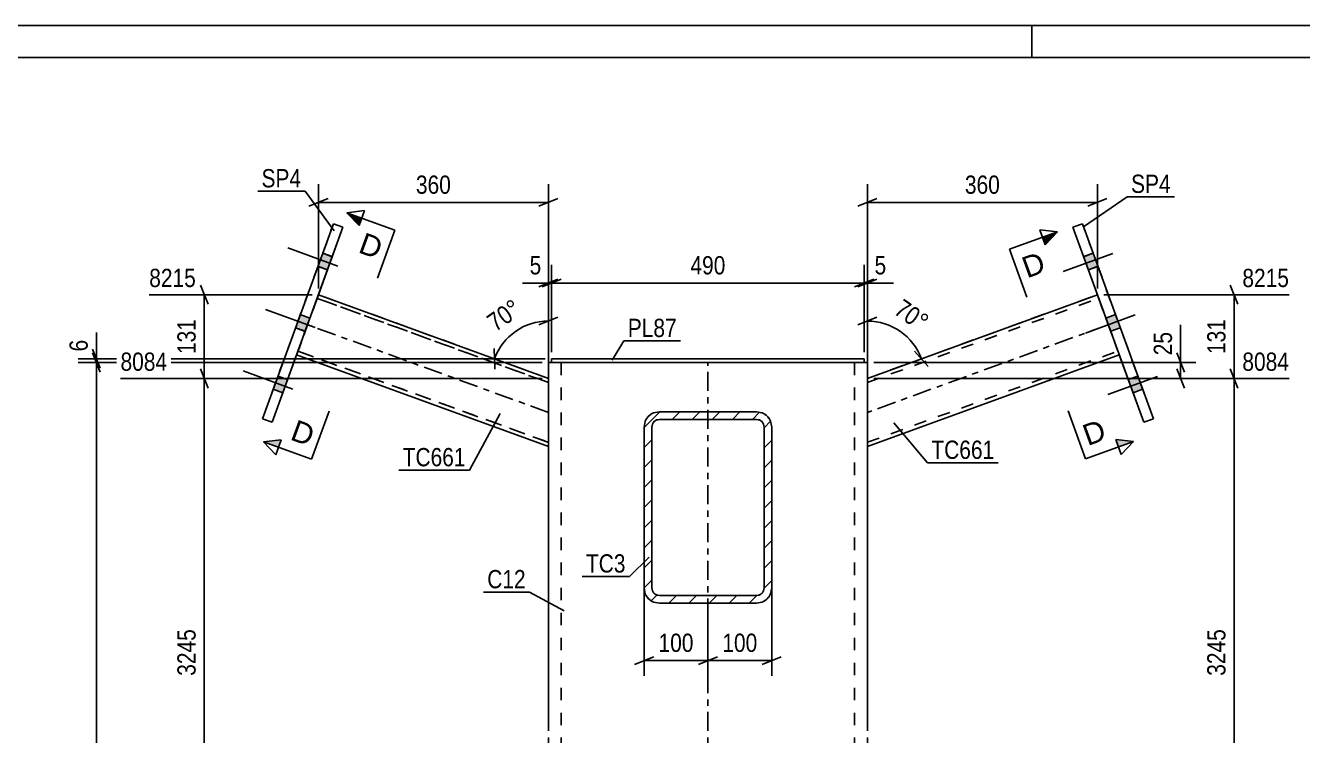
# Model space of a CAD drawing. Header units: millimetres. Extents: x 0 to 594, y 0 to 420.
# Drawn here: x 226.3 to 426.4, y 308.8 to 420 of the extents above; entities that cross this region are included whole.
import ezdxf

# ---------------------------------------------------------------- set-up
doc = ezdxf.new("R2010")
doc.units = ezdxf.units.MM
doc.linetypes.add('DXK_LINE_DOT2', pattern=[3.9198, 1.9599, -1.9599])
doc.linetypes.add('DXK_LINE_DOT3', pattern=[5.9187, 2.979, -0.9799, 0.9799, -0.9799])
doc.styles.add('Arial', font='arial.ttf', dxfattribs={"height": 0.2})
doc.styles.add('Arial Narrow', font='ARIALN.TTF', dxfattribs={"height": 0.2})

# ---------------------------------------------------------------- blocks, each defined once
blk = doc.blocks.new('Unknown-681868478-1131')
at = {"color": 5, "linetype": 'Continuous'}
for p, q in [((594, 420), (0, 420)), ((384, 415), (384, 420)), ((589, 415), (5, 415))]:
    blk.add_line(p, q, dxfattribs=at)
blk = doc.blocks.new('Bolt-681868478-3787 - 3631')
at = {"linetype": 'Continuous'}
for points in [[(273.59, 381.72), (274.34, 383.79), (272.84, 384.34), (272.09, 382.27)], [(273.59, 381.73), (274.34, 383.79), (272.84, 384.34), (272.09, 382.27)], [(273.59, 381.73), (274.34, 383.8), (272.84, 384.34), (272.09, 382.28)], [(270.09, 372.09), (270.84, 374.16), (269.33, 374.71), (268.58, 372.64)], [(270.09, 372.1), (270.84, 374.16), (269.33, 374.71), (268.58, 372.64)], [(266.58, 362.46), (267.33, 364.53), (265.83, 365.08), (265.08, 363.01)], [(266.58, 362.46), (267.33, 364.53), (265.83, 365.08), (265.08, 363.01)], [(266.58, 362.46), (267.33, 364.53), (265.83, 365.08), (265.08, 363.01)]]:
    blk.add_hatch(color=1, dxfattribs=at).paths.add_polyline_path(points)
at = {"color": 1, "linetype": 'Continuous'}
for p, q in [((275.19, 382.32), (267.39, 385.16)), ((275.19, 382.31), (267.39, 385.15)), ((275.19, 382.32), (267.39, 385.15)), ((274.34, 383.79), (272.84, 384.34)), ((274.34, 383.79), (272.84, 384.34)), ((274.34, 383.8), (272.84, 384.34)), ((273.59, 381.73), (272.09, 382.28)), ((273.59, 381.72), (272.09, 382.27)), ((273.59, 381.73), (272.09, 382.27)), ((271.68, 372.68), (263.88, 375.52)), ((271.68, 372.69), (263.88, 375.52)), ((270.84, 374.16), (269.33, 374.71)), ((270.84, 374.16), (269.33, 374.71)), ((270.09, 372.09), (268.58, 372.64)), ((270.09, 372.1), (268.58, 372.64)), ((268.18, 363.05), (260.38, 365.89)), ((268.18, 363.05), (260.38, 365.89)), ((268.18, 363.05), (260.38, 365.89)), ((267.33, 364.53), (265.83, 365.08)), ((267.33, 364.53), (265.83, 365.08)), ((267.33, 364.53), (265.83, 365.08)), ((266.58, 362.46), (265.08, 363.01)), ((266.58, 362.46), (265.08, 363.01)), ((266.58, 362.46), (265.08, 363.01))]:
    blk.add_line(p, q, dxfattribs=at)
blk = doc.blocks.new('Part-681868478-3764 - 3631')
at = {"color": 7, "linetype": 'DXK_LINE_DOT2'}
for p, q in [((271.92, 377.13), (268.97, 369.04)), ((271.92, 377.13), (269.01, 369.13)), ((271.91, 377.1), (269.02, 369.16)), ((271.95, 377.22), (269.08, 369.34)), ((271.95, 377.22), (271.91, 377.1)), ((272.05, 377.5), (271.92, 377.13)), ((271.92, 377.13), (272.05, 377.5)), ((271.95, 377.22), (271.97, 377.26)), ((271.97, 377.26), (271.95, 377.22)), ((271.97, 377.26), (308.22, 364.07)), ((308.22, 364.07), (271.97, 377.26)), ((271.97, 377.26), (271.97, 377.26)), ((272.14, 377.74), (272.05, 377.5)), ((272.05, 377.5), (272.14, 377.74)), ((272.17, 377.83), (272.14, 377.74)), ((272.14, 377.74), (272.17, 377.83)), ((308.22, 364.71), (272.17, 377.83)), ((272.17, 377.83), (272.17, 377.83)), ((268.75, 368.43), (268.78, 368.52)), ((268.78, 368.51), (268.75, 368.43)), ((268.75, 368.43), (268.75, 368.43)), ((268.87, 368.76), (268.78, 368.51)), ((268.78, 368.52), (268.87, 368.76)), ((268.87, 368.76), (269.01, 369.13)), ((268.97, 369.04), (268.87, 368.76)), ((268.97, 369.04), (268.96, 368.99)), ((268.96, 368.99), (268.97, 369.04)), ((268.96, 368.99), (308.22, 354.7)), ((308.22, 354.7), (268.96, 368.99)), ((268.96, 368.99), (268.96, 368.99)), ((269.02, 369.16), (268.97, 369.04)), ((268.97, 369.04), (269.02, 369.16)), ((269.02, 369.16), (269.08, 369.34)), ((308.22, 354.06), (308.22, 364.71))]:
    blk.add_line(p, q, dxfattribs=at)
at = {"color": 2, "linetype": 'Continuous'}
for p, q in [((308.22, 364.71), (272.17, 377.83)), ((268.75, 368.43), (308.22, 354.07)), ((308.22, 354.06), (268.75, 368.43))]:
    blk.add_line(p, q, dxfattribs=at)
at = {"color": 7, "linetype": 'DXK_LINE_DOT3'}
blk.add_line((308.22, 359.39), (270.46, 373.13), dxfattribs=at)
blk = doc.blocks.new('Bolt-681868478-3638 - 3631')
at = {"linetype": 'Continuous'}
for points in [[(394.35, 382.28), (393.6, 384.35), (392.09, 383.8), (392.85, 381.73)], [(394.35, 382.27), (393.6, 384.34), (392.09, 383.79), (392.85, 381.73)], [(394.35, 382.28), (393.6, 384.34), (392.09, 383.8), (392.85, 381.73)], [(397.86, 372.64), (397.1, 374.71), (395.6, 374.16), (396.35, 372.1)], [(397.86, 372.65), (397.1, 374.71), (395.6, 374.17), (396.35, 372.1)], [(401.36, 363.01), (400.61, 365.08), (399.11, 364.53), (399.86, 362.46)], [(401.36, 363.01), (400.61, 365.08), (399.11, 364.53), (399.86, 362.47)], [(401.36, 363.01), (400.61, 365.08), (399.11, 364.53), (399.86, 362.47)]]:
    blk.add_hatch(color=1, dxfattribs=at).paths.add_polyline_path(points)
at = {"color": 1, "linetype": 'Continuous'}
for p, q in [((396.7, 384.3), (388.9, 381.46)), ((396.7, 384.3), (388.9, 381.46)), ((396.7, 384.3), (388.9, 381.46)), ((393.6, 384.35), (392.09, 383.8)), ((393.6, 384.34), (392.09, 383.79)), ((393.6, 384.34), (392.09, 383.8)), ((394.35, 382.28), (392.85, 381.73)), ((394.35, 382.28), (392.85, 381.73)), ((394.35, 382.27), (392.85, 381.73)), ((400.2, 374.67), (392.41, 371.83)), ((400.2, 374.67), (392.41, 371.83)), ((397.1, 374.71), (395.6, 374.16)), ((397.1, 374.71), (395.6, 374.17)), ((397.86, 372.65), (396.35, 372.1)), ((397.86, 372.64), (396.35, 372.1)), ((403.71, 365.04), (395.91, 362.2)), ((403.71, 365.04), (395.91, 362.2)), ((403.71, 365.04), (395.91, 362.2)), ((400.61, 365.08), (399.11, 364.53)), ((400.61, 365.08), (399.11, 364.53)), ((400.61, 365.08), (399.11, 364.53)), ((401.36, 363.01), (399.86, 362.46)), ((401.36, 363.01), (399.86, 362.47)), ((401.36, 363.01), (399.86, 362.47))]:
    blk.add_line(p, q, dxfattribs=at)
blk = doc.blocks.new('Part-681868478-3663 - 3631')
at = {"linetype": 'Continuous'}
blk.add_hatch(color=2, dxfattribs=at).paths.add_polyline_path([(308.22, 228.23), (307.42, 229.63), (309.02, 229.63)])
at = {"color": 2, "linetype": 'Continuous'}
for p, q in [((308.22, 367.21), (308.22, 309.48)), ((308.22, 367.21), (308.52, 367.21)), ((308.52, 367.21), (308.72, 367.21)), ((310.4, 367.21), (310.69, 367.21)), ((310.69, 367.21), (312.22, 367.21)), ((312.22, 367.21), (354.22, 367.21)), ((354.22, 367.21), (355.75, 367.21)), ((356.04, 367.21), (355.75, 367.21)), ((357.91, 367.21), (357.72, 367.21)), ((357.91, 367.21), (358.22, 367.21)), ((358.22, 367.21), (358.22, 309.48)), ((308.22, 308.48), (308.22, 229.17)), ((358.22, 308.48), (358.22, 229.17)), ((308.22, 228.23), (307.42, 229.63)), ((307.42, 229.63), (309.02, 229.63)), ((309.02, 229.63), (308.22, 228.23)), ((308.22, 228.17), (308.22, 208.17)), ((358.22, 228.17), (358.22, 208.17)), ((308.22, 195.17), (308.22, 193.17)), ((358.22, 195.17), (358.22, 193.17))]:
    blk.add_line(p, q, dxfattribs=at)
at = {"color": 7, "linetype": 'DXK_LINE_DOT2'}
for p, q in [((308.52, 367.21), (308.22, 367.21)), ((309.39, 367.21), (308.52, 367.21)), ((308.72, 367.21), (309.39, 367.21)), ((310.69, 367.2), (309.39, 367.21)), ((309.39, 367.21), (310.4, 367.21)), ((310.22, 367.21), (310.22, 309.48)), ((310.37, 367.21), (310.22, 367.21)), ((310.22, 367.21), (310.37, 367.21)), ((310.8, 367.21), (310.37, 367.21)), ((310.37, 367.21), (310.8, 367.21)), ((312.22, 367.2), (310.69, 367.2)), ((311.45, 367.21), (310.8, 367.21)), ((310.8, 367.21), (311.45, 367.21)), ((312.22, 367.21), (311.45, 367.21)), ((311.45, 367.21), (312.22, 367.21)), ((312.22, 367.21), (354.22, 367.21)), ((312.22, 367.21), (354.22, 367.21)), ((312.22, 367.2), (354.22, 367.2)), ((354.98, 367.21), (354.22, 367.21)), ((354.22, 367.21), (354.98, 367.21)), ((355.75, 367.2), (354.22, 367.2)), ((355.63, 367.21), (354.98, 367.21)), ((354.98, 367.21), (355.63, 367.21)), ((356.07, 367.21), (355.63, 367.21)), ((355.63, 367.21), (356.07, 367.21)), ((357.05, 367.21), (355.75, 367.2)), ((357.05, 367.21), (356.04, 367.21)), ((356.22, 367.21), (356.07, 367.21)), ((356.07, 367.21), (356.22, 367.21)), ((356.22, 367.21), (356.22, 309.48)), ((357.72, 367.21), (357.05, 367.21)), ((357.91, 367.21), (357.05, 367.21)), ((358.22, 367.21), (357.91, 367.21)), ((310.22, 308.48), (310.22, 229.17)), ((356.22, 308.48), (356.22, 229.17)), ((310.22, 228.17), (310.22, 193.17)), ((356.22, 228.17), (356.22, 193.17)), ((308.22, 208.17), (308.22, 195.17)), ((358.22, 208.17), (358.22, 195.17)), ((308.22, 193.16), (308.22, 193.17)), ((308.22, 193.17), (308.22, 193.17)), ((308.22, 193.17), (308.22, 193.16)), ((308.52, 193.17), (308.22, 193.17)), ((308.22, 193.16), (308.52, 193.16)), ((309.39, 193.17), (308.52, 193.17)), ((308.52, 193.16), (309.39, 193.16)), ((310.69, 193.17), (309.39, 193.17)), ((309.39, 193.16), (310.69, 193.16)), ((310.22, 193.16), (310.22, 193.17)), ((310.22, 193.16), (310.22, 193.17)), ((310.22, 193.17), (310.37, 193.17)), ((310.37, 193.16), (310.22, 193.16)), ((310.37, 193.17), (310.8, 193.17)), ((310.8, 193.16), (310.37, 193.16)), ((312.22, 193.17), (310.69, 193.17)), ((310.69, 193.16), (312.22, 193.16)), ((310.8, 193.17), (311.45, 193.17)), ((311.45, 193.16), (310.8, 193.16)), ((311.45, 193.17), (312.22, 193.17)), ((312.22, 193.16), (311.45, 193.16)), ((312.22, 193.17), (354.22, 193.17)), ((312.22, 193.17), (354.22, 193.17)), ((312.22, 193.16), (354.22, 193.16)), ((312.22, 193.16), (354.22, 193.16)), ((354.22, 193.17), (354.98, 193.17)), ((355.75, 193.17), (354.22, 193.17)), ((354.98, 193.16), (354.22, 193.16)), ((354.22, 193.16), (355.75, 193.16)), ((354.98, 193.17), (355.63, 193.17)), ((355.63, 193.16), (354.98, 193.16)), ((355.63, 193.17), (356.07, 193.17)), ((356.07, 193.16), (355.63, 193.16)), ((357.05, 193.17), (355.75, 193.17)), ((355.75, 193.16), (357.05, 193.16)), ((356.07, 193.17), (356.22, 193.17)), ((356.22, 193.16), (356.07, 193.16)), ((356.22, 193.16), (356.22, 193.17)), ((356.22, 193.16), (356.22, 193.17)), ((357.91, 193.17), (357.05, 193.17)), ((357.05, 193.16), (357.91, 193.16)), ((358.22, 193.17), (357.91, 193.17)), ((357.91, 193.16), (358.22, 193.16)), ((358.22, 193.16), (358.22, 193.17)), ((358.22, 193.16), (358.22, 193.17)), ((358.22, 193.17), (358.22, 193.17))]:
    blk.add_line(p, q, dxfattribs=at)
at = {"color": 7, "linetype": 'DXK_LINE_DOT3'}
for p, q in [((333.22, 309.48), (333.22, 367.21)), ((333.22, 229.17), (333.22, 308.48)), ((333.22, 193.16), (333.22, 228.17))]:
    blk.add_line(p, q, dxfattribs=at)
at = {"color": 2, "linetype": 'Continuous'}
blk.add_circle((308.22, 229.13), 1, dxfattribs=at)
blk = doc.blocks.new('Part-681868478-3696 - 3631')
at = {"color": 2, "linetype": 'Continuous'}
for p, q in [((391.92, 388.95), (390.42, 388.4)), ((390.42, 388.4), (401.53, 357.86)), ((390.42, 388.4), (390.42, 388.4)), ((390.42, 388.4), (390.42, 388.4)), ((390.42, 388.4), (394.26, 377.83)), ((403.04, 358.41), (391.92, 388.95)), ((397.68, 368.43), (401.53, 357.86)), ((401.53, 357.86), (403.04, 358.41)), ((403.04, 358.41), (401.53, 357.86)), ((403.04, 358.41), (403.04, 358.41)), ((403.04, 358.41), (403.04, 358.41)), ((401.53, 357.86), (401.53, 357.86))]:
    blk.add_line(p, q, dxfattribs=at)
at = {"color": 7, "linetype": 'DXK_LINE_DOT2'}
for p, q in [((390.42, 388.4), (391.92, 388.95)), ((391.92, 388.95), (391.92, 388.95)), ((403.04, 358.41), (391.92, 388.95)), ((394.26, 377.83), (397.68, 368.43))]:
    blk.add_line(p, q, dxfattribs=at)
blk = doc.blocks.new('Part-681868478-3716 - 3631')
at = {"color": 2, "linetype": 'Continuous'}
for p, q in [((394.27, 377.83), (358.22, 364.71)), ((358.22, 354.07), (397.69, 368.43)), ((358.22, 354.07), (397.69, 368.43))]:
    blk.add_line(p, q, dxfattribs=at)
at = {"color": 7, "linetype": 'DXK_LINE_DOT2'}
for p, q in [((358.22, 364.71), (394.27, 377.83)), ((358.22, 364.07), (394.47, 377.27)), ((358.22, 364.07), (394.47, 377.26)), ((394.27, 377.83), (394.27, 377.83)), ((394.27, 377.83), (394.3, 377.74)), ((394.3, 377.74), (394.27, 377.83)), ((394.3, 377.74), (394.39, 377.5)), ((394.39, 377.5), (394.3, 377.74)), ((394.39, 377.5), (394.52, 377.13)), ((394.47, 377.26), (394.39, 377.5)), ((394.47, 377.26), (394.47, 377.27)), ((394.49, 377.22), (394.47, 377.27)), ((394.47, 377.26), (397.47, 369.04)), ((394.47, 377.26), (394.49, 377.22)), ((394.53, 377.1), (394.49, 377.22)), ((394.49, 377.22), (394.53, 377.1)), ((394.52, 377.13), (397.43, 369.13)), ((394.53, 377.1), (397.42, 369.16)), ((394.53, 377.1), (394.6, 376.92)), ((394.6, 376.92), (397.47, 369.04)), ((358.22, 354.71), (397.48, 369)), ((358.22, 354.71), (397.48, 369)), ((397.47, 369.04), (397.42, 369.16)), ((397.43, 369.13), (397.57, 368.76)), ((397.48, 369), (397.47, 369.04)), ((397.48, 369), (397.47, 369.04)), ((397.57, 368.76), (397.47, 369.04)), ((397.48, 369), (397.48, 369)), ((397.57, 368.76), (397.65, 368.52)), ((397.65, 368.52), (397.57, 368.76)), ((397.65, 368.52), (397.69, 368.43)), ((397.69, 368.43), (397.65, 368.52)), ((397.69, 368.43), (397.69, 368.43)), ((358.22, 364.71), (358.22, 354.07))]:
    blk.add_line(p, q, dxfattribs=at)
at = {"color": 7, "linetype": 'DXK_LINE_DOT3'}
blk.add_line((395.98, 373.13), (358.22, 359.39), dxfattribs=at)
blk = doc.blocks.new('Part-681868478-3721 - 3631')
at = {"color": 2, "linetype": 'Continuous'}
for p, q in [((357.72, 367.81), (308.72, 367.81)), ((308.72, 367.21), (308.72, 367.81)), ((308.72, 367.21), (310.4, 367.21)), ((357.72, 367.21), (356.04, 367.21)), ((357.72, 367.21), (357.72, 367.81))]:
    blk.add_line(p, q, dxfattribs=at)
at = {"color": 7, "linetype": 'DXK_LINE_DOT2'}
for p, q in [((308.72, 367.8), (357.72, 367.8)), ((308.72, 367.2), (308.72, 367.21)), ((308.72, 367.2), (308.72, 367.21)), ((357.72, 367.2), (308.72, 367.2)), ((356.04, 367.21), (310.4, 367.21)), ((357.72, 367.2), (357.72, 367.21)), ((357.72, 367.21), (357.72, 367.2))]:
    blk.add_line(p, q, dxfattribs=at)
blk = doc.blocks.new('Part-681868478-3747 - 3631')
at = {"color": 7, "linetype": 'DXK_LINE_DOT2'}
for p, q in [((325.62, 359.49), (324.7, 359.3)), ((325.16, 358.19), (325.62, 358.29)), ((325.62, 359.49), (340.82, 359.49)), ((325.62, 359.48), (325.62, 359.49)), ((325.62, 358.28), (325.62, 358.29)), ((325.62, 358.29), (340.82, 358.29)), ((340.82, 359.49), (340.82, 359.48)), ((341.74, 359.3), (340.82, 359.49)), ((340.82, 358.28), (340.82, 358.29)), ((340.82, 358.29), (341.28, 358.19)), ((323.4, 358), (323.22, 357.09)), ((323.22, 357.09), (323.22, 331.88)), ((324.42, 357.09), (324.51, 357.55)), ((324.42, 357.08), (324.42, 357.09)), ((324.42, 331.89), (324.42, 357.09)), ((324.51, 357.54), (324.51, 357.55)), ((341.93, 357.54), (341.93, 357.55)), ((341.93, 357.55), (342.02, 357.09)), ((342.02, 357.08), (342.02, 357.09)), ((342.02, 331.89), (342.02, 357.09)), ((343.22, 357.09), (343.04, 358)), ((343.22, 357.09), (343.22, 331.88)), ((323.22, 331.89), (323.4, 330.97)), ((323.4, 330.96), (323.4, 330.97)), ((324.42, 331.88), (324.42, 331.89)), ((324.51, 331.43), (324.42, 331.89)), ((325.62, 330.69), (325.16, 330.78)), ((325.62, 330.68), (325.62, 330.69)), ((325.62, 330.69), (340.82, 330.69)), ((341.28, 330.78), (340.82, 330.69)), ((340.82, 330.68), (340.82, 330.69)), ((342.02, 331.89), (341.93, 331.43)), ((342.02, 331.88), (342.02, 331.89)), ((343.04, 330.97), (343.22, 331.89)), ((343.04, 330.96), (343.04, 330.97)), ((324.7, 329.67), (325.62, 329.49)), ((325.62, 329.49), (340.82, 329.49)), ((325.62, 329.48), (325.62, 329.49)), ((340.82, 329.49), (341.74, 329.67)), ((340.82, 329.48), (340.82, 329.49))]:
    blk.add_line(p, q, dxfattribs=at)
at = {"color": 7, "linetype": 'DXK_LINE_DOT3'}
blk.add_line((333.22, 344.48), (333.22, 344.49), dxfattribs=at)
at = {"color": 7, "linetype": 'DXK_LINE_DOT2'}
for centre, radius, start, end in [((325.62, 357.09), 2.4, 112.5, 157.5), ((340.82, 357.09), 2.4, 22.5, 67.5), ((325.62, 357.09), 1.2, 112.5, 157.5), ((340.82, 357.09), 1.2, 22.5, 67.5), ((325.62, 331.89), 2.4, 202.5, 247.5), ((325.62, 331.89), 1.2, 202.5, 247.5), ((340.82, 331.89), 1.2, 292.5, 337.5), ((340.82, 331.89), 2.4, 292.5, 337.5)]:
    blk.add_arc(centre, radius, start, end, dxfattribs=at)
blk = doc.blocks.new('Part-681868478-3759 - 3631')
at = {"linetype": 'Continuous'}
h = blk.add_hatch(dxfattribs=at)
h.set_pattern_fill('', scale=0.7, style=0, pattern_type=0)
h.set_pattern_definition([(45, (323.2179, 331.8986), (-1.57154, 1.57154), [])])
h.paths.add_polyline_path([(323.22, 357.1), (323.22, 331.9), (323.4, 330.98), (323.92, 330.2), (324.7, 329.68), (325.62, 329.5), (340.82, 329.5), (341.74, 329.68), (342.51, 330.2), (343.04, 330.98), (343.22, 331.9), (343.22, 357.1), (343.04, 358.02), (342.51, 358.8), (341.74, 359.32), (340.82, 359.5), (325.62, 359.5), (324.7, 359.32), (323.92, 358.8), (323.4, 358.02)])
h.paths.add_polyline_path([(324.77, 357.95), (325.16, 358.21), (325.62, 358.3), (340.82, 358.3), (341.28, 358.21), (341.67, 357.95), (341.93, 357.56), (342.02, 357.1), (342.02, 331.9), (341.93, 331.44), (341.67, 331.05), (341.28, 330.79), (340.82, 330.7), (325.62, 330.7), (325.16, 330.79), (324.77, 331.05), (324.51, 331.44), (324.42, 331.9), (324.42, 357.1), (324.51, 357.56)])
at = {"color": 7, "linetype": 'DXK_LINE_DOT2'}
for p, q in [((324.7, 359.31), (325.62, 359.5)), ((325.62, 359.5), (340.82, 359.5)), ((325.62, 359.5), (325.62, 359.5)), ((340.82, 359.5), (340.82, 359.5)), ((340.82, 359.5), (341.74, 359.31)), ((323.22, 357.1), (323.4, 358.01)), ((323.22, 357.1), (323.22, 331.9)), ((324.51, 357.55), (324.42, 357.1)), ((324.42, 357.1), (324.42, 357.1)), ((324.42, 331.9), (324.42, 357.1)), ((324.51, 357.55), (324.51, 357.56)), ((341.93, 357.55), (341.93, 357.56)), ((342.02, 357.1), (341.93, 357.55)), ((342.02, 357.1), (342.02, 357.1)), ((342.02, 331.9), (342.02, 357.1)), ((343.04, 358.01), (343.22, 357.1)), ((343.22, 357.1), (343.22, 331.9)), ((323.4, 330.98), (323.22, 331.9)), ((323.4, 330.98), (323.4, 330.98)), ((324.42, 331.9), (324.42, 331.9)), ((324.42, 331.9), (324.51, 331.44)), ((325.16, 330.79), (325.62, 330.7)), ((325.62, 330.7), (325.62, 330.7)), ((325.62, 330.7), (340.82, 330.7)), ((340.82, 330.7), (341.28, 330.79)), ((340.82, 330.7), (340.82, 330.7)), ((341.93, 331.44), (342.02, 331.9)), ((342.02, 331.9), (342.02, 331.9)), ((343.22, 331.9), (343.04, 330.98)), ((343.04, 330.98), (343.04, 330.98)), ((343.22, 331.9), (343.22, 331.9))]:
    blk.add_line(p, q, dxfattribs=at)
at = {"color": 2, "linetype": 'Continuous'}
for p, q in [((325.62, 359.5), (324.7, 359.32)), ((325.62, 358.3), (325.16, 358.2)), ((325.16, 358.21), (325.62, 358.3)), ((325.62, 359.5), (340.82, 359.5)), ((325.62, 358.3), (325.62, 358.3)), ((325.62, 358.3), (340.82, 358.3)), ((325.62, 358.3), (340.82, 358.3)), ((341.74, 359.32), (340.82, 359.5)), ((340.82, 358.3), (340.82, 358.3)), ((341.28, 358.2), (340.82, 358.3)), ((340.82, 358.3), (341.28, 358.21)), ((323.4, 358.02), (323.22, 357.1)), ((323.22, 331.9), (323.22, 357.1)), ((324.42, 357.1), (324.51, 357.56)), ((324.42, 331.9), (324.42, 357.1)), ((341.93, 357.56), (342.02, 357.1)), ((342.02, 331.9), (342.02, 357.1)), ((343.22, 357.1), (343.04, 358.02)), ((343.22, 331.9), (343.22, 357.1)), ((323.22, 331.9), (323.4, 330.98)), ((324.51, 331.44), (324.42, 331.9)), ((325.62, 330.7), (325.16, 330.79)), ((325.62, 330.7), (340.82, 330.7)), ((341.28, 330.79), (340.82, 330.7)), ((342.02, 331.9), (341.93, 331.44)), ((343.04, 330.98), (343.22, 331.9)), ((325.62, 329.5), (324.7, 329.68)), ((324.7, 329.68), (325.62, 329.5)), ((325.62, 329.5), (340.82, 329.5)), ((325.62, 329.5), (325.62, 329.5)), ((325.62, 329.5), (340.82, 329.5)), ((341.74, 329.68), (340.82, 329.5)), ((340.82, 329.5), (341.74, 329.68)), ((340.82, 329.5), (340.82, 329.5))]:
    blk.add_line(p, q, dxfattribs=at)
at = {"color": 7, "linetype": 'DXK_LINE_DOT3'}
blk.add_line((333.22, 344.49), (333.22, 344.5), dxfattribs=at)
at = {"color": 2, "linetype": 'Continuous'}
for centre, radius, start, end in [((325.62, 357.1), 2.4, 112.5, 157.5), ((340.82, 357.1), 2.4, 22.5, 67.5), ((325.62, 357.1), 1.2, 112.5, 157.5), ((325.62, 357.1), 1.2, 112.5, 157.5), ((340.82, 357.1), 1.2, 22.5, 67.5), ((340.82, 357.1), 1.2, 22.5, 67.5), ((325.62, 331.9), 2.4, 202.5, 247.5), ((325.62, 331.9), 2.4, 202.5, 247.5), ((325.62, 331.9), 1.2, 202.5, 247.5), ((340.82, 331.9), 1.2, 292.5, 337.5), ((340.82, 331.9), 2.4, 292.5, 337.5), ((340.82, 331.9), 2.4, 292.5, 337.5)]:
    blk.add_arc(centre, radius, start, end, dxfattribs=at)
at = {"color": 7, "linetype": 'DXK_LINE_DOT2'}
for centre, radius, start, end in [((325.62, 357.1), 2.4, 112.5, 157.5), ((340.82, 357.1), 2.4, 22.5, 67.5), ((325.62, 331.9), 1.2, 202.5, 247.5), ((340.82, 331.9), 1.2, 292.5, 337.5)]:
    blk.add_arc(centre, radius, start, end, dxfattribs=at)
blk = doc.blocks.new('Part-681868478-3786 - 3631')
at = {"color": 2, "linetype": 'Continuous'}
for p, q in [((274.52, 388.95), (263.4, 358.41)), ((264.9, 357.86), (276.02, 388.4)), ((276.02, 388.4), (272.17, 377.83)), ((276.02, 388.4), (274.52, 388.95)), ((276.02, 388.4), (276.02, 388.4)), ((276.02, 388.4), (276.02, 388.4)), ((268.75, 368.43), (264.9, 357.85)), ((263.4, 358.41), (264.9, 357.86)), ((263.4, 358.41), (263.4, 358.4)), ((263.4, 358.4), (263.4, 358.41)), ((264.9, 357.85), (263.4, 358.4)), ((264.9, 357.86), (264.9, 357.85))]:
    blk.add_line(p, q, dxfattribs=at)
at = {"color": 7, "linetype": 'DXK_LINE_DOT2'}
for p, q in [((263.4, 358.41), (274.52, 388.94)), ((274.52, 388.95), (274.52, 388.94)), ((274.52, 388.94), (276.02, 388.4)), ((272.17, 377.83), (268.75, 368.43))]:
    blk.add_line(p, q, dxfattribs=at)
blk = doc.blocks.new('StraightDimension-681868478-3946 - 3631')
at = {"color": 7, "linetype": 'Continuous'}
for p, q in [((357.72, 368.81), (357.72, 382.51)), ((358.22, 368.21), (358.22, 382.51)), ((356.22, 379.06), (359.22, 380.26)), ((359.72, 380.26), (356.72, 379.06)), ((357.72, 379.66), (358.22, 379.66))]:
    blk.add_line(p, q, dxfattribs=at)
at = {"color": 0}
blk.add_wipeout([(361.77, 380.41), (361.77, 384.61), (358.74, 384.61), (358.74, 380.41)], dxfattribs=at)
at = {"color": 7, "linetype": 'Continuous'}
blk.add_line((358.22, 379.66), (362.3, 379.66), dxfattribs=at)
blk.add_line((358.22, 379.66), (362.3, 379.66), dxfattribs=at)
at = {"color": 3, "style": 'Arial Narrow'}
blk.add_text('5', height=2.86, dxfattribs=at).set_placement((359.34, 381.01))
blk = doc.blocks.new('StraightDimension-681868478-17431 - 3631')
at = {"color": 7, "linetype": 'Continuous'}
for p, q in [((236.76, 369.31), (237.96, 366.31)), ((237.96, 365.71), (236.76, 368.71)), ((307.72, 367.81), (234.51, 367.81)), ((307.22, 367.21), (234.51, 367.21)), ((237.36, 367.21), (237.36, 367.81))]:
    blk.add_line(p, q, dxfattribs=at)
at = {"color": 0}
blk.add_wipeout([(236.61, 371.37), (232.41, 371.37), (232.41, 368.34), (236.61, 368.34)], dxfattribs=at)
at = {"color": 7, "linetype": 'Continuous'}
blk.add_line((237.36, 367.81), (237.36, 371.89), dxfattribs=at)
blk.add_line((237.36, 367.81), (237.36, 371.89), dxfattribs=at)
at = {"color": 3, "style": 'Arial Narrow'}
blk.add_text('6', height=2.86, rotation=90.0002, dxfattribs=at).set_placement((236.01, 368.94))
blk = doc.blocks.new('StraightDimension-681868478-3903 - 3631')
at = {"color": 7, "linetype": 'Continuous'}
for p, q in [((323.22, 343.48), (323.22, 318.12)), ((333.22, 328.5), (333.22, 318.12)), ((321.72, 319.92), (324.72, 321.12)), ((323.22, 320.52), (333.22, 320.52)), ((334.72, 321.12), (331.72, 319.92))]:
    blk.add_line(p, q, dxfattribs=at)
at = {"color": 0}
blk.add_wipeout([(331.56, 321.27), (331.56, 325.47), (324.88, 325.47), (324.88, 321.27)], dxfattribs=at)
at = {"color": 3, "style": 'Arial Narrow'}
blk.add_text('100', height=2.863, dxfattribs=at).set_placement((325.48, 321.87))
blk = doc.blocks.new('StraightDimension-681868478-3919 - 3631')
at = {"color": 7, "linetype": 'Continuous'}
for p, q in [((343.22, 343.48), (343.22, 318.12)), ((333.22, 328.5), (333.22, 318.12)), ((331.72, 319.92), (334.72, 321.12)), ((333.22, 320.52), (343.22, 320.52)), ((344.72, 321.12), (341.72, 319.92))]:
    blk.add_line(p, q, dxfattribs=at)
at = {"color": 0}
blk.add_wipeout([(341.56, 321.27), (341.56, 325.47), (334.88, 325.47), (334.88, 321.27)], dxfattribs=at)
at = {"color": 3, "style": 'Arial Narrow'}
blk.add_text('100', height=2.863, dxfattribs=at).set_placement((335.48, 321.87))
blk = doc.blocks.new('StraightDimension-681868478-17312 - 3631')
at = {"color": 7, "linetype": 'Continuous'}
for p, q in [((358.22, 368.21), (358.22, 395.14)), ((394.27, 378.83), (394.27, 395.14)), ((359.72, 392.89), (356.72, 391.69)), ((358.22, 392.29), (394.27, 392.29)), ((392.77, 391.69), (395.77, 392.89))]:
    blk.add_line(p, q, dxfattribs=at)
at = {"color": 0}
blk.add_wipeout([(379.58, 393.04), (379.58, 397.24), (372.9, 397.24), (372.9, 393.04)], dxfattribs=at)
at = {"color": 3, "style": 'Arial Narrow'}
blk.add_text('360', height=2.863, dxfattribs=at).set_placement((373.5, 393.64))
blk = doc.blocks.new('StraightDimension-681868478-3952 - 3631')
at = {"color": 7, "linetype": 'Continuous'}
for p, q in [((308.72, 368.81), (308.72, 382.51)), ((357.72, 368.81), (357.72, 382.51)), ((310.22, 380.26), (307.22, 379.06)), ((308.72, 379.66), (357.72, 379.66)), ((356.22, 379.06), (359.22, 380.26))]:
    blk.add_line(p, q, dxfattribs=at)
at = {"color": 0}
blk.add_wipeout([(336.56, 380.41), (336.56, 384.61), (329.88, 384.61), (329.88, 380.41)], dxfattribs=at)
at = {"color": 3, "style": 'Arial Narrow'}
blk.add_text('490', height=2.863, dxfattribs=at).set_placement((330.48, 381.01))
blk = doc.blocks.new('StraightDimension-681868478-3960 - 3631')
at = {"color": 7, "linetype": 'Continuous'}
for p, q in [((308.22, 368.21), (308.22, 382.51)), ((308.72, 368.81), (308.72, 382.51)), ((306.72, 379.06), (309.72, 380.26)), ((310.22, 380.26), (307.22, 379.06)), ((308.22, 379.66), (308.72, 379.66))]:
    blk.add_line(p, q, dxfattribs=at)
at = {"color": 0}
blk.add_wipeout([(307.69, 380.41), (307.69, 384.61), (304.67, 384.61), (304.67, 380.41)], dxfattribs=at)
at = {"color": 7, "linetype": 'Continuous'}
blk.add_line((308.22, 379.66), (304.14, 379.66), dxfattribs=at)
blk.add_line((308.22, 379.66), (304.14, 379.66), dxfattribs=at)
at = {"color": 3, "style": 'Arial Narrow'}
blk.add_text('5', height=2.86, dxfattribs=at).set_placement((305.27, 381.01))
blk = doc.blocks.new('AngleDimension-681868478-8555 - 3631')
at = {"color": 7, "linetype": 'Continuous'}
for p, q in [((306.72, 373.11), (309.72, 374.31)), ((308.22, 365.71), (308.22, 373.71)), ((308.22, 373.71), (308.22, 364.71)), ((299.71, 369.4), (299.81, 366.17)), ((299.76, 367.79), (308.22, 364.71))]:
    blk.add_line(p, q, dxfattribs=at)
blk.add_arc((308.22, 364.71), 9, 90, 160.0002, dxfattribs=at)
at = {"color": 0}
blk.add_wipeout([(305.08, 374.82), (302.67, 378.26), (297.38, 374.55), (299.79, 371.11)], dxfattribs=at)
at = {"color": 3, "style": 'Arial Narrow'}
blk.add_text('70°', height=2.863, rotation=35.002, dxfattribs=at).set_placement((299.94, 371.95))
blk = doc.blocks.new('AngleDimension-681868478-8559 - 3631')
at = {"color": 7, "linetype": 'Continuous'}
for p, q in [((359.72, 374.3), (356.72, 373.1)), ((358.22, 365.7), (358.22, 373.7)), ((358.22, 373.7), (358.22, 364.7)), ((365.6, 368.99), (367.75, 366.58)), ((366.68, 367.78), (358.22, 364.7))]:
    blk.add_line(p, q, dxfattribs=at)
blk.add_arc((358.22, 364.7), 9, 20.0002, 90, dxfattribs=at)
at = {"color": 0}
blk.add_wipeout([(366.65, 371.11), (369.06, 374.55), (363.76, 378.25), (361.36, 374.81)], dxfattribs=at)
at = {"color": 3, "style": 'Arial Narrow'}
blk.add_text('70°', height=2.863, rotation=-35.002, dxfattribs=at).set_placement((362.19, 374.96))
blk = doc.blocks.new('StraightDimension-681868478-17314 - 3631')
at = {"color": 7, "linetype": 'Continuous'}
for p, q in [((272.17, 378.83), (272.17, 395.14)), ((308.22, 368.21), (308.22, 395.14)), ((273.67, 392.89), (270.67, 391.69)), ((272.17, 392.29), (308.22, 392.29)), ((306.72, 391.69), (309.72, 392.89))]:
    blk.add_line(p, q, dxfattribs=at)
at = {"color": 0}
blk.add_wipeout([(293.54, 393.04), (293.54, 397.24), (286.85, 397.24), (286.85, 393.04)], dxfattribs=at)
at = {"color": 3, "style": 'Arial Narrow'}
blk.add_text('360', height=2.863, dxfattribs=at).set_placement((287.45, 393.64))
blk = doc.blocks.new('StraightDimension-681868478-17432 - 3631')
at = {"color": 7, "linetype": 'Continuous'}
for p, q in [((237.96, 365.71), (236.76, 368.71)), ((307.22, 367.21), (234.51, 367.21)), ((237.36, 193.16), (237.36, 367.21)), ((236.76, 194.66), (237.96, 191.66)), ((292.22, 193.16), (234.51, 193.16))]:
    blk.add_line(p, q, dxfattribs=at)
at = {"color": 0}
blk.add_wipeout([(236.61, 284.44), (232.41, 284.44), (232.41, 275.93), (236.61, 275.93)], dxfattribs=at)
at = {"color": 3, "style": 'Arial Narrow'}
blk.add_text('8109', height=2.863, rotation=90.0002, dxfattribs=at).set_placement((236.01, 276.53))
blk = doc.blocks.new('StraightDimension-681868478-17563 - 3631')
at = {"color": 7, "linetype": 'Continuous'}
for p, q in [((254.87, 376.33), (253.67, 379.33)), ((271.17, 377.83), (245.65, 377.83)), ((254.27, 364.71), (254.27, 377.83)), ((307.22, 364.71), (241.15, 364.71)), ((253.67, 366.21), (254.87, 363.21))]:
    blk.add_line(p, q, dxfattribs=at)
at = {"color": 0, "linetype": 'Continuous'}
blk.add_wipeout([(253.57, 378.43), (253.57, 382.63), (245.05, 382.63), (245.05, 378.43)], dxfattribs=at)
at = {"color": 0}
blk.add_wipeout([(253.52, 374.61), (249.32, 374.61), (249.32, 367.93), (253.52, 367.93)], dxfattribs=at)
at = {"color": 3, "linetype": 'Continuous', "style": 'Arial Narrow'}
blk.add_text('8215', height=2.863, dxfattribs=at).set_placement((245.65, 379.03))
at = {"color": 3, "style": 'Arial Narrow'}
blk.add_text('131', height=2.863, rotation=90.0002, dxfattribs=at).set_placement((252.92, 368.53))
blk = doc.blocks.new('StraightDimension-681868478-17564 - 3631')
at = {"color": 7, "linetype": 'Continuous'}
for p, q in [((307.22, 364.71), (241.15, 364.71)), ((254.87, 363.21), (253.67, 366.21)), ((254.27, 278.87), (254.27, 364.71)), ((253.67, 280.37), (254.87, 277.37)), ((283.54, 278.87), (245.65, 278.87))]:
    blk.add_line(p, q, dxfattribs=at)
at = {"color": 0, "linetype": 'Continuous'}
blk.add_wipeout([(249.07, 365.31), (249.07, 369.51), (240.55, 369.51), (240.55, 365.31)], dxfattribs=at)
at = {"color": 0}
blk.add_wipeout([(253.52, 326.04), (249.32, 326.04), (249.32, 317.53), (253.52, 317.53)], dxfattribs=at)
at = {"color": 3, "linetype": 'Continuous', "style": 'Arial Narrow'}
blk.add_text('8084', height=2.863, dxfattribs=at).set_placement((241.15, 365.91))
at = {"color": 3, "style": 'Arial Narrow'}
blk.add_text('3245', height=2.863, rotation=90.0002, dxfattribs=at).set_placement((252.92, 318.13))
blk = doc.blocks.new('StraightDimension-681868478-17674 - 3631')
at = {"color": 7, "linetype": 'Continuous'}
for p, q in [((416.29, 376.33), (415.09, 379.33)), ((395.27, 377.83), (424.3, 377.83)), ((415.69, 364.71), (415.69, 377.83)), ((359.22, 364.71), (424.3, 364.71)), ((415.09, 366.21), (416.29, 363.21))]:
    blk.add_line(p, q, dxfattribs=at)
at = {"color": 0, "linetype": 'Continuous'}
blk.add_wipeout([(424.9, 378.43), (424.9, 382.63), (416.39, 382.63), (416.39, 378.43)], dxfattribs=at)
at = {"color": 0}
blk.add_wipeout([(414.94, 374.61), (410.74, 374.61), (410.74, 367.93), (414.94, 367.93)], dxfattribs=at)
at = {"color": 3, "linetype": 'Continuous', "style": 'Arial Narrow'}
blk.add_text('8215', height=2.863, dxfattribs=at).set_placement((416.99, 379.03))
at = {"color": 3, "style": 'Arial Narrow'}
blk.add_text('131', height=2.863, rotation=90.0002, dxfattribs=at).set_placement((414.34, 368.53))
blk = doc.blocks.new('StraightDimension-681868478-17675 - 3631')
at = {"color": 7, "linetype": 'Continuous'}
for p, q in [((359.22, 364.71), (424.3, 364.71)), ((416.29, 363.21), (415.09, 366.21)), ((415.69, 278.87), (415.69, 364.71)), ((415.09, 280.37), (416.29, 277.37)), ((382.89, 278.87), (424.3, 278.87))]:
    blk.add_line(p, q, dxfattribs=at)
at = {"color": 0, "linetype": 'Continuous'}
blk.add_wipeout([(424.9, 365.31), (424.9, 369.51), (416.39, 369.51), (416.39, 365.31)], dxfattribs=at)
at = {"color": 0}
blk.add_wipeout([(414.94, 326.05), (410.74, 326.05), (410.74, 317.53), (414.94, 317.53)], dxfattribs=at)
at = {"color": 3, "linetype": 'Continuous', "style": 'Arial Narrow'}
blk.add_text('8084', height=2.863, dxfattribs=at).set_placement((416.99, 365.91))
at = {"color": 3, "style": 'Arial Narrow'}
blk.add_text('3245', height=2.863, rotation=90.0002, dxfattribs=at).set_placement((414.34, 318.13))
blk = doc.blocks.new('StraightDimension-681868478-23939 - 3631')
at = {"color": 7, "linetype": 'Continuous'}
for p, q in [((406.71, 368.71), (407.91, 365.71)), ((359.22, 367.21), (409.71, 367.21)), ((407.31, 364.7), (407.31, 367.21)), ((359.22, 364.7), (409.71, 364.7)), ((407.91, 363.2), (406.71, 366.2))]:
    blk.add_line(p, q, dxfattribs=at)
at = {"color": 0}
blk.add_wipeout([(406.56, 372.59), (402.36, 372.59), (402.36, 367.74), (406.56, 367.74)], dxfattribs=at)
at = {"color": 7, "linetype": 'Continuous'}
blk.add_line((407.31, 367.21), (407.31, 373.12), dxfattribs=at)
blk.add_line((407.31, 367.21), (407.31, 373.12), dxfattribs=at)
at = {"color": 3, "style": 'Arial Narrow'}
blk.add_text('25', height=2.863, rotation=90.0002, dxfattribs=at).set_placement((405.96, 368.34))
blk = doc.blocks.new('Mark-681868478-3659 - 3631')
at = {"color": 0}
blk.add_wipeout([(304.66, 331.84), (304.66, 334.84), (298.63, 334.84), (298.63, 331.84)], dxfattribs=at)
blk.add_wipeout([(304.66, 331.84), (304.66, 334.84), (298.63, 334.84), (298.63, 331.84)], dxfattribs=at)
at = {"color": 30, "linetype": 'Continuous'}
for p in [(298.03, 331.24), (310.7, 328.28)]:
    blk.add_line(p, (305.26, 331.24), dxfattribs=at)
at = {"color": 3, "style": 'Arial Narrow'}
blk.add_text('C12', height=2.863, dxfattribs=at).set_placement((298.63, 331.84))
blk = doc.blocks.new('Mark-681868478-3755 - 3631')
at = {"color": 0}
blk.add_wipeout([(320.31, 334.3), (320.31, 337.3), (314.1, 337.3), (314.1, 334.3)], dxfattribs=at)
blk.add_wipeout([(320.31, 334.3), (320.31, 337.3), (314.1, 337.3), (314.1, 334.3)], dxfattribs=at)
at = {"color": 30, "linetype": 'Continuous'}
for p in [(323.99, 336.69), (313.5, 333.7)]:
    blk.add_line(p, (320.91, 333.7), dxfattribs=at)
at = {"color": 3, "style": 'Arial Narrow'}
blk.add_text('TC3', height=2.863, dxfattribs=at).set_placement((314.1, 334.3))
blk = doc.blocks.new('Mark-681868478-3692 - 3631')
at = {"color": 0}
blk.add_wipeout([(405.76, 393.78), (405.76, 396.78), (399.55, 396.78), (399.55, 393.78)], dxfattribs=at)
blk.add_wipeout([(405.76, 393.78), (405.76, 396.78), (399.55, 396.78), (399.55, 393.78)], dxfattribs=at)
at = {"color": 30, "linetype": 'Continuous'}
for p, q in [((392.09, 388.44), (398.95, 393.18)), ((398.95, 393.18), (406.36, 393.18))]:
    blk.add_line(p, q, dxfattribs=at)
at = {"color": 3, "style": 'Arial Narrow'}
blk.add_text('SP4', height=2.863, dxfattribs=at).set_placement((399.55, 393.78))
blk = doc.blocks.new('Mark-681868478-3760 - 3631')
at = {"color": 0}
blk.add_wipeout([(295.24, 350.95), (295.24, 353.95), (285.38, 353.95), (285.38, 350.95)], dxfattribs=at)
blk.add_wipeout([(295.24, 350.95), (295.24, 353.95), (285.38, 353.95), (285.38, 350.95)], dxfattribs=at)
at = {"color": 30, "linetype": 'Continuous'}
for p in [(300.63, 359.22), (284.78, 350.35)]:
    blk.add_line(p, (295.84, 350.35), dxfattribs=at)
at = {"color": 3, "style": 'Arial Narrow'}
blk.add_text('TC661', height=2.863, dxfattribs=at).set_placement((285.38, 350.95))
blk = doc.blocks.new('Mark-681868478-3712 - 3631')
at = {"color": 0}
blk.add_wipeout([(378.12, 352.11), (378.12, 355.11), (368.25, 355.11), (368.25, 352.11)], dxfattribs=at)
blk.add_wipeout([(378.12, 352.11), (378.12, 355.11), (368.25, 355.11), (368.25, 352.11)], dxfattribs=at)
at = {"color": 30, "linetype": 'Continuous'}
for p, q in [((362.36, 357.75), (367.65, 351.51)), ((367.65, 351.51), (378.72, 351.51))]:
    blk.add_line(p, q, dxfattribs=at)
at = {"color": 3, "style": 'Arial Narrow'}
blk.add_text('TC661', height=2.863, dxfattribs=at).set_placement((368.25, 352.11))
blk = doc.blocks.new('Mark-681868478-3717 - 3631')
at = {"color": 0}
blk.add_wipeout([(328.34, 371.2), (328.34, 374.2), (320.66, 374.2), (320.66, 371.2)], dxfattribs=at)
blk.add_wipeout([(328.34, 371.2), (328.34, 374.2), (320.66, 374.2), (320.66, 371.2)], dxfattribs=at)
at = {"color": 30, "linetype": 'Continuous'}
for p, q in [((318.21, 367.57), (320.06, 370.6)), ((320.06, 370.6), (328.94, 370.6))]:
    blk.add_line(p, q, dxfattribs=at)
at = {"color": 3, "style": 'Arial Narrow'}
blk.add_text('PL87', height=2.863, dxfattribs=at).set_placement((320.66, 371.2))
blk = doc.blocks.new('SectionMark-681868478-9906 - 3631')
at = {"linetype": 'Continuous'}
blk.add_hatch(color=6, dxfattribs=at).paths.add_polyline_path([(266.35, 355.11), (265.92, 353.94), (263.57, 354.79)])
at = {"color": 6, "linetype": 'Continuous'}
for p, q in [((276.64, 390.68), (279.41, 391)), ((263.57, 354.79), (266.35, 355.11)), ((265.49, 352.76), (263.57, 354.79)), ((266.35, 355.11), (265.49, 352.76))]:
    blk.add_line(p, q, dxfattribs=at)
at = {"color": 0, "linetype": 'Continuous'}
for points in [[(281.42, 383.36), (282.62, 386.65), (279.45, 387.8), (278.25, 384.51)], [(270.75, 354.04), (271.95, 357.33), (268.78, 358.48), (267.58, 355.19)]]:
    blk.add_wipeout(points, dxfattribs=at)
at = {"linetype": 'Continuous'}
blk.add_hatch(color=6, dxfattribs=at).paths.add_polyline_path([(278.99, 389.83), (278.56, 388.65), (276.64, 390.68)])
at = {"color": 6, "linetype": 'Continuous'}
for p, q in [((284.15, 387.95), (276.64, 390.68)), ((276.64, 390.68), (278.56, 388.65)), ((278.56, 388.65), (279.41, 391)), ((284.15, 387.95), (281.42, 380.43)), ((271.09, 352.05), (273.83, 359.57)), ((271.09, 352.05), (263.57, 354.79))]:
    blk.add_line(p, q, dxfattribs=at)
at = {"color": 3, "linetype": 'Continuous', "style": 'Arial'}
for p in [(278.25, 384.51), (267.58, 355.19)]:
    blk.add_text('D', height=3.34, rotation=-20.002, dxfattribs=at).set_placement(p)
blk = doc.blocks.new('Mark-681868478-3782 - 3631')
at = {"color": 0}
blk.add_wipeout([(269.47, 394.65), (269.47, 397.65), (263.25, 397.65), (263.25, 394.65)], dxfattribs=at)
blk.add_wipeout([(269.47, 394.65), (269.47, 397.65), (263.25, 397.65), (263.25, 394.65)], dxfattribs=at)
at = {"color": 30, "linetype": 'Continuous'}
for p in [(262.65, 394.05), (274.61, 387.85)]:
    blk.add_line(p, (270.07, 394.05), dxfattribs=at)
at = {"color": 3, "style": 'Arial Narrow'}
blk.add_text('SP4', height=2.863, dxfattribs=at).set_placement((263.25, 394.65))
blk = doc.blocks.new('SectionMark-681868478-9473 - 3631')
at = {"linetype": 'Continuous'}
blk.add_hatch(color=6, dxfattribs=at).paths.add_polyline_path([(397.56, 353.99), (397.14, 355.16), (399.92, 354.84)])
at = {"color": 6, "linetype": 'Continuous'}
for p, q in [((385.25, 388.01), (388.02, 387.69)), ((399.92, 354.84), (397.14, 355.16)), ((397.14, 355.16), (397.99, 352.81)), ((399.92, 354.84), (397.99, 352.81))]:
    blk.add_line(p, q, dxfattribs=at)
at = {"color": 0, "linetype": 'Continuous'}
for points in [[(386.4, 381.52), (385.21, 384.81), (382.04, 383.66), (383.23, 380.37)], [(395.91, 355.25), (394.72, 358.54), (391.55, 357.39), (392.74, 354.1)]]:
    blk.add_wipeout(points, dxfattribs=at)
at = {"linetype": 'Continuous'}
blk.add_hatch(color=6, dxfattribs=at).paths.add_polyline_path([(386.1, 385.66), (385.67, 386.84), (388.02, 387.69)])
at = {"color": 6, "linetype": 'Continuous'}
for p, q in [((380.5, 384.96), (388.02, 387.69)), ((386.1, 385.66), (385.25, 388.01)), ((388.02, 387.69), (386.1, 385.66)), ((380.5, 384.96), (383.22, 377.44)), ((392.39, 352.12), (389.67, 359.64)), ((392.39, 352.12), (399.92, 354.84))]:
    blk.add_line(p, q, dxfattribs=at)
at = {"color": 3, "linetype": 'Continuous', "style": 'Arial'}
for p in [(383.23, 380.37), (392.74, 354.1)]:
    blk.add_text('D', height=3.34, rotation=19.9046, dxfattribs=at).set_placement(p)

msp = doc.modelspace()

# ---------------------------------------------------------------- block references
for name in ['Unknown-681868478-1131', 'Part-681868478-3786 - 3631', 'Part-681868478-3696 - 3631', 'Bolt-681868478-3787 - 3631', 'Bolt-681868478-3638 - 3631', 'Part-681868478-3764 - 3631', 'Part-681868478-3716 - 3631', 'Part-681868478-3663 - 3631', 'Part-681868478-3721 - 3631', 'Part-681868478-3759 - 3631', 'Part-681868478-3747 - 3631']:
    msp.add_blockref(name, (0, 0))

# ---------------------------------------------------------------- next in the draw order: block references
for name in ['StraightDimension-681868478-3946 - 3631', 'StraightDimension-681868478-17431 - 3631', 'StraightDimension-681868478-3903 - 3631']:
    msp.add_blockref(name, (0, 0))

# ---------------------------------------------------------------- next in the draw order: block references
for name in ['StraightDimension-681868478-17312 - 3631', 'StraightDimension-681868478-3919 - 3631', 'Mark-681868478-3755 - 3631']:
    msp.add_blockref(name, (0, 0))

# ---------------------------------------------------------------- next in the draw order: block references
for name in ['Mark-681868478-3692 - 3631', 'StraightDimension-681868478-3952 - 3631']:
    msp.add_blockref(name, (0, 0))

# ---------------------------------------------------------------- next in the draw order: block references
for name in ['StraightDimension-681868478-3960 - 3631', 'AngleDimension-681868478-8559 - 3631', 'Mark-681868478-3717 - 3631']:
    msp.add_blockref(name, (0, 0))

# ---------------------------------------------------------------- next in the draw order: block references
for name in ['StraightDimension-681868478-17674 - 3631', 'AngleDimension-681868478-8555 - 3631']:
    msp.add_blockref(name, (0, 0))

# ---------------------------------------------------------------- next in the draw order: block references
for name in ['StraightDimension-681868478-17314 - 3631', 'StraightDimension-681868478-17675 - 3631']:
    msp.add_blockref(name, (0, 0))

# ---------------------------------------------------------------- next in the draw order: block references
for name in ['StraightDimension-681868478-23939 - 3631', 'StraightDimension-681868478-17432 - 3631', 'Mark-681868478-3712 - 3631']:
    msp.add_blockref(name, (0, 0))

# ---------------------------------------------------------------- next in the draw order: block references
for name in ['SectionMark-681868478-9473 - 3631', 'StraightDimension-681868478-17563 - 3631']:
    msp.add_blockref(name, (0, 0))

# ---------------------------------------------------------------- next in the draw order: block references
msp.add_blockref('StraightDimension-681868478-17564 - 3631', (0, 0))

# ---------------------------------------------------------------- next in the draw order: block references
for name in ['Mark-681868478-3760 - 3631', 'Mark-681868478-3659 - 3631']:
    msp.add_blockref(name, (0, 0))

# ---------------------------------------------------------------- next in the draw order: block references
msp.add_blockref('SectionMark-681868478-9906 - 3631', (0, 0))

# ---------------------------------------------------------------- next in the draw order: block references
msp.add_blockref('Mark-681868478-3782 - 3631', (0, 0))

doc.saveas('drawing.dxf')
